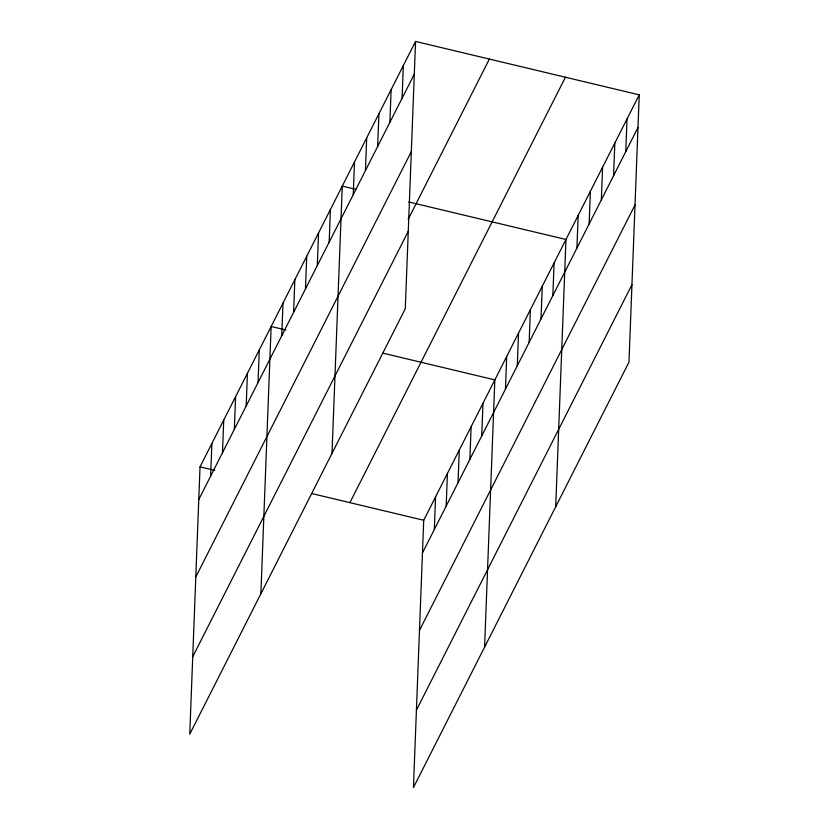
<?xml version="1.0" encoding="UTF-8"?>
<svg xmlns="http://www.w3.org/2000/svg" width="829" height="829" viewBox="0 0 829 829"><rect width="100%" height="100%" fill="white"/><g stroke="black" fill="none" stroke-linecap="round" stroke-linejoin="round"><path stroke-width="1.24" d="M415.557 41.45L200.027 466.872L189.758 734.152L405.288 308.73L415.557 41.45L639.242 94.848L628.973 362.128L413.443 787.55L423.712 520.27L639.242 94.848M210.618 476.157L211.882 443.474M222.473 452.758L223.737 420.075M234.327 429.36L235.591 396.676M246.182 405.961L247.436 373.278M258.037 382.563L259.29 349.879M260.876 593.761L271.145 326.481L285.912 330.004M281.746 335.766L283 303.082M293.601 312.367L294.855 279.684M305.455 288.969L306.709 256.285M317.31 265.57L318.564 232.887M329.165 242.172L330.419 209.488M332.004 453.38L342.273 186.09L355.807 189.323M353.237 194.67L354.491 161.987M365.444 170.556L366.698 137.883M377.661 146.453L378.915 113.77M389.868 122.35L391.133 89.667M402.086 98.236L403.34 65.553M434.313 529.555L435.567 496.872M446.168 506.156L447.422 473.473M458.022 482.758L459.276 450.074M469.877 459.359L471.131 426.676M481.732 435.961L482.986 403.277M484.571 647.159L494.84 379.879L382.998 353.175M505.441 389.164L506.695 356.48M517.296 365.765L518.55 333.082M529.14 342.367L530.405 309.683M540.995 318.968L542.259 286.285M552.85 295.57L554.114 262.886M555.699 506.778L565.969 239.488L408.707 201.955M576.922 248.068L578.176 215.385M589.139 223.954L590.393 191.271M601.346 199.851L602.6 167.168M613.564 175.748L614.817 143.065M625.771 151.634L627.035 118.951M198.763 499.555L414.303 74.133M195.789 576.974L411.329 151.552M408.189 219.312L489.369 59.066M192.732 656.734L408.262 231.312M349.9 502.643L565.43 77.221M422.458 552.943L637.988 127.531M419.484 630.372L635.014 204.95M416.417 710.132L631.947 284.71M200.027 466.872L214.784 470.395M311.87 493.566L423.712 520.27"/></g></svg>
